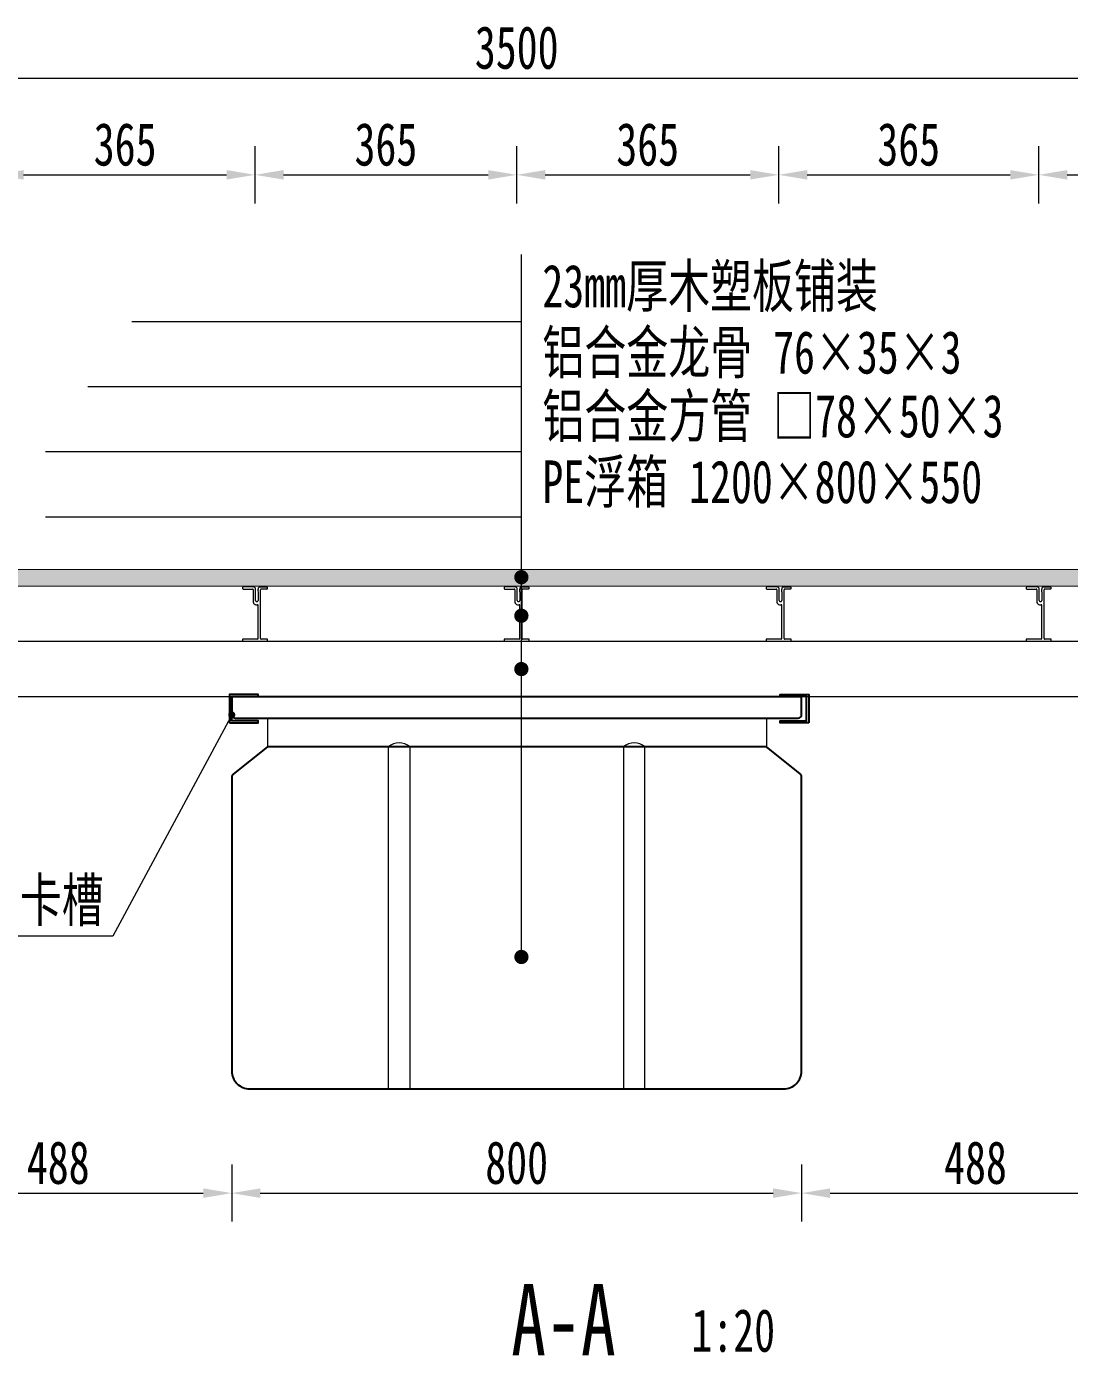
# Model space of a CAD drawing. Extents: x 36536 to 256213, y 18389 to 106449.
# Drawn here: x 247643 to 249107, y 82550 to 84414 of the extents above; entities that cross this region are included whole.
import ezdxf
from ezdxf import colors
from ezdxf.entities.mleader import LeaderData, LeaderLine
from ezdxf.math import Vec2, Vec3

# ---------------------------------------------------------------- set-up
doc = ezdxf.new("R2010")
doc.units = 0
doc.header["$LTSCALE"] = 1000
doc.header["$MEASUREMENT"] = 0
for name, color, linetype, lineweight in [('01-细实线', 3, 'Continuous', 18), ('02-标注', 3, 'Continuous', 18), ('07-文字', 7, 'Continuous', 0), ('结构', 52, 'Continuous', 18)]:
    doc.layers.add(name, color=color, linetype=linetype, lineweight=lineweight)
doc.layers.add('_TCH_MASK', color=7, linetype='Continuous')
doc.layers.add('中实线', color=1, linetype='Continuous')
doc.styles.add('3.0号字-阿文', font='', dxfattribs={"width": 0.72})
doc.styles.add('5.0号字-阿文', font='', dxfattribs={"width": 0.72})
doc.styles.get('3.0号字-阿文').set_extended_font_data('FangSong_GB2312')
doc.styles.get('5.0号字-阿文').set_extended_font_data('FangSong_GB2312')
doc.dimstyles.new('1：20阿文', dxfattribs={"dimtxt": 3, "dimasz": 2, "dimexe": 2, "dimexo": 0, "dimtad": 1, "dimdec": 0, "dimlfac": 20, "dimzin": 0, "dimdsep": 46, "dimtxsty": '3.0号字-阿文', "dimcen": 2, "dimclrd": 3, "dimclre": 3, "dimclrt": 3, "dimadec": 0, "dimazin": 0, "dimtfac": 1, "dimtdec": 0, "dimtmove": 1, "dimatfit": 3, "dimfxl": 2, "dimfxlon": 1, "dimtolj": 1, "dimtzin": 0, "dimlwd": 18, "dimlwe": 18, "dimarcsym": 0})

# ---------------------------------------------------------------- blocks, each defined once
blk = doc.blocks.new('*D695')
at = {"layer": '01-细实线', "color": 3, "linetype": 'Continuous', "lineweight": 18, "transparency": 16777216}
for p, q in [((248448.515, 82185.443), (248448.515, 82189.443)), ((248623.534, 82185.443), (248623.534, 82189.443)), ((248450.515, 82187.443), (248621.534, 82187.443))]:
    blk.add_line(p, q, dxfattribs=at)
at = {"layer": '01-细实线', "color": 3, "transparency": 16777216}
for points in [[(248450.515, 82187.776), (248450.515, 82187.109), (248448.515, 82187.443)], [(248621.534, 82187.776), (248621.534, 82187.109), (248623.534, 82187.443)]]:
    blk.add_solid(points, dxfattribs=at)
at = {"layer": 'Defpoints', "color": 0, "transparency": 16777216}
for p in [(248623.534, 82187.443), (248448.515, 82152.062), (248623.534, 82152.062)]:
    blk.add_point(p, dxfattribs=at)
at = {"layer": '01-细实线', "color": 3, "transparency": 16777216, "insert": (248536.025, 82189.568), "char_height": 3, "attachment_point": 5, "style": '3.0号字-阿文'}
blk.add_mtext('\\A1;3500', dxfattribs=at)
blk = doc.blocks.new('A$C4B927DFE')
at = {"color": 0, "lineweight": 5}
for p, q in [((-53.9, 64.4), (-53.9, 65.9)), ((-40.6, 66.9), (-40.6, 67.9)), ((-56.9, 44.1), (-54.6, 44.1))]:
    blk.add_line(p, q, dxfattribs=at)
at = {"color": 0, "lineweight": 0, "ltscale": 0.5}
blk.add_arc((-56.6, 48.1), 4.07, 190.1528, 265.2718, dxfattribs=at)
at = {"layer": '结构', "color": 0, "linetype": 'ByBlock', "lineweight": 0, "ltscale": 0.5}
for p, q in [((-75.6, 67.9), (-75.6, 66.9)), ((-60.4, 68.9), (-74.6, 68.9)), ((-74.6, 65.9), (-61.6, 65.9)), ((-60.6, 64.9), (-60.6, 47.4)), ((-57.8, 64.2), (-57.4, 64.4)), ((-57.4, 63.9), (-57.8, 64.2)), ((-57.8, 62.4), (-57.4, 62.6)), ((-57.4, 62.1), (-57.8, 62.4)), ((-57.8, 60.6), (-57.4, 60.8)), ((-57.4, 60.3), (-57.8, 60.6)), ((-57.8, 58.8), (-57.4, 59)), ((-57.4, 58.5), (-57.8, 58.8)), ((-57.8, 57), (-57.4, 57.2)), ((-57.4, 56.7), (-57.8, 57)), ((-57.4, 64.4), (-57.4, 65.9)), ((-57.4, 62.6), (-57.4, 63.9)), ((-57.4, 60.8), (-57.4, 62.1)), ((-57.4, 59), (-57.4, 60.3)), ((-57.4, 57.2), (-57.4, 58.5)), ((-57.4, 55.4), (-57.4, 56.7)), ((-53.5, 64.2), (-53.9, 64.4)), ((-53.9, 63.9), (-53.5, 64.2)), ((-53.9, 62.6), (-53.9, 63.9)), ((-53.5, 62.4), (-53.9, 62.6)), ((-53.9, 62.1), (-53.5, 62.4)), ((-53.9, 62.2), (-53.9, 61.9)), ((-53.9, 61.9), (-53.5, 61.7)), ((-53.5, 61.7), (-53.9, 61.4)), ((-53.9, 61.4), (-53.9, 60.1)), ((-53.9, 60.1), (-53.5, 59.9)), ((-53.5, 59.9), (-53.9, 59.6)), ((-53.9, 59.6), (-53.9, 58.3)), ((-53.9, 58.3), (-53.5, 58.1)), ((-53.5, 58.1), (-53.9, 57.8)), ((-53.9, 57.8), (-53.9, 56.5)), ((-53.9, 56.5), (-53.5, 56.3)), ((-53.5, 56.3), (-53.9, 56)), ((-53.9, 56), (-53.9, 54.7)), ((-50.9, 68.9), (-41.6, 68.9)), ((-50.6, -3.1), (-50.6, 64.9)), ((-41.6, 65.9), (-49.6, 65.9)), ((-57.8, 55.2), (-57.4, 55.4)), ((-57.4, 54.9), (-57.8, 55.2)), ((-57.8, 53.4), (-57.4, 53.6)), ((-57.4, 53.1), (-57.8, 53.4)), ((-57.8, 51.6), (-57.4, 51.8)), ((-57.4, 51.3), (-57.8, 51.6)), ((-57.4, 53.6), (-57.4, 54.9)), ((-57.4, 51.8), (-57.4, 53.1)), ((-57.4, 53.1), (-57.4, 53.1)), ((-57.4, 50.1), (-57.4, 51.3)), ((-53.9, 54.7), (-53.5, 54.5)), ((-53.5, 54.5), (-53.9, 54.2)), ((-53.9, 54.2), (-53.9, 52.9)), ((-53.9, 52.9), (-53.5, 52.7)), ((-53.5, 52.7), (-53.9, 52.4)), ((-53.9, 52.4), (-53.9, 51.1)), ((-53.9, 51.1), (-53.5, 50.9)), ((-53.5, 50.9), (-53.9, 50.6)), ((-53.9, 50.6), (-53.9, 50.1)), ((-53.6, -3.1), (-53.6, 43.1)), ((-75.6, -4.6), (-75.6, -6.6)), ((-54.6, -4.1), (-75.1, -4.1)), ((-75.1, -7.1), (-41.1, -7.1)), ((-41.1, -4.1), (-49.6, -4.1)), ((-40.6, -6.6), (-40.6, -4.6))]:
    blk.add_line(p, q, dxfattribs=at)
for centre, radius, start, end in [((-74.6, 67.9), 1, 90, 180), ((-74.6, 66.9), 1, 180, 270), ((-61.6, 64.9), 1, 0, 90), ((-60.4, 65.9), 3, 360, 90.0017), ((-50.9, 65.9), 3, 89.9983, 180), ((-49.6, 64.9), 1, 90, 180), ((-41.6, 67.9), 1, 0, 90), ((-41.6, 66.9), 1, 270, 360), ((-55.6, 50.1), 1.75, 180, 0), ((-54.6, 43.1), 1, 0, 90), ((-75.1, -4.6), 0.5, 90, 180), ((-75.1, -6.6), 0.5, 180, 270), ((-54.6, -3.1), 1, 270, 0), ((-49.6, -3.1), 1, 180, 270), ((-41.1, -4.6), 0.5, 0, 90), ((-41.1, -6.6), 0.5, 270, 0)]:
    blk.add_arc(centre, radius, start, end, dxfattribs=at)
blk = doc.blocks.new('本主梁龙骨')
at = {"layer": '_TCH_MASK', "color": 0, "rotation": 180}
blk.add_blockref('A$C4B927DFE', (-41.1, 20), dxfattribs=at)
blk = doc.blocks.new('050505')
at = {"color": 5}
for p, q in [((-2730450.6, 1053019.4), (-2730450.6, 1052979.4)), ((-2729749.9, 1053019.4), (-2729749.9, 1052979.4))]:
    blk.add_line(p, q, dxfattribs=at)
at = {"color": 5, "lineweight": -3}
for points in [[(-2730450.6, 1053019.4), (-2729750.6, 1053019.3), (-2729705.6, 1053019.4, 0.413651), (-2729700.6, 1053024.4), (-2729700.6, 1053049.4), (-2730500.6, 1053049.4), (-2730500.6, 1053024.4, 0.414214), (-2730495.6, 1053019.4)], [(-2729702.5, 1052941.5), (-2729749.9, 1052979.4), (-2730450.6, 1052979.4), (-2730498.7, 1052940.9, 0.227838), (-2730500.6, 1052937), (-2730500.6, 1052524.4, 0.414214), (-2730475.6, 1052499.4), (-2729725.6, 1052499.4, 0.414214), (-2729700.6, 1052524.4), (-2729700.6, 1052937.6, 0.227838)]]:
    blk.add_lwpolyline(points, format="xyb", close=True, dxfattribs=at)
at = {"color": 5}
for points in [[(-2730280.6, 1052979.4), (-2730250.6, 1052979.4), (-2730250.6, 1052499.4), (-2730280.6, 1052499.4)], [(-2729920.6, 1052979.4), (-2729950.6, 1052979.4), (-2729950.6, 1052499.4), (-2729920.6, 1052499.4)]]:
    blk.add_lwpolyline(points, close=True, dxfattribs=at)
for centre in [(-2730265.6, 1052962.1), (-2729935.6, 1052962.1)]:
    blk.add_arc(centre, 22.9, 49.0849, 130.9151, dxfattribs=at)
blk = doc.blocks.new('_Dot')
at = {"color": 0, "linetype": 'ByBlock', "lineweight": -2}
blk.add_line((-0.5, 0), (-1, 0), dxfattribs=at)
at = {"color": 0, "linetype": 'ByBlock', "const_width": 0.5}
blk.add_lwpolyline([(-0.25, 0, 1), (0.25, 0, 1)], format="xyb", close=True, dxfattribs=at)
blk = doc.blocks.new('*D697')
at = {"layer": '02-标注', "color": 3, "linetype": 'Continuous', "lineweight": 18, "transparency": 16777216}
for p, q in [((248491.664, 82111.212), (248491.664, 82107.212)), ((248516.024, 82111.212), (248516.024, 82107.212)), ((248493.664, 82109.212), (248514.024, 82109.212))]:
    blk.add_line(p, q, dxfattribs=at)
at = {"layer": '02-标注', "color": 3, "transparency": 16777216}
for points in [[(248493.664, 82109.545), (248493.664, 82108.878), (248491.664, 82109.212)], [(248514.024, 82109.545), (248514.024, 82108.878), (248516.024, 82109.212)]]:
    blk.add_solid(points, dxfattribs=at)
at = {"layer": 'Defpoints', "color": 0, "transparency": 16777216}
for p in [(248491.664, 82127.856), (248516.024, 82125.554), (248516.024, 82109.212)]:
    blk.add_point(p, dxfattribs=at)
at = {"layer": '02-标注', "color": 3, "transparency": 16777216, "insert": (248503.844, 82111.337), "char_height": 3, "attachment_point": 5, "style": '3.0号字-阿文'}
blk.add_mtext('\\A1;488', dxfattribs=at)
blk = doc.blocks.new('*D698')
at = {"layer": '02-标注', "color": 3, "linetype": 'Continuous', "lineweight": 18, "transparency": 16777216}
for p, q in [((248516.024, 82111.212), (248516.024, 82107.212)), ((248556.024, 82111.212), (248556.024, 82107.212)), ((248518.024, 82109.212), (248554.024, 82109.212))]:
    blk.add_line(p, q, dxfattribs=at)
at = {"layer": '02-标注', "color": 3, "transparency": 16777216}
for points in [[(248518.024, 82109.545), (248518.024, 82108.878), (248516.024, 82109.212)], [(248554.024, 82109.545), (248554.024, 82108.878), (248556.024, 82109.212)]]:
    blk.add_solid(points, dxfattribs=at)
at = {"layer": 'Defpoints', "color": 0, "transparency": 16777216}
for p in [(248516.024, 82125.554), (248556.024, 82123.708), (248556.024, 82109.212)]:
    blk.add_point(p, dxfattribs=at)
at = {"layer": '02-标注', "color": 3, "transparency": 16777216, "insert": (248536.024, 82111.337), "char_height": 3, "attachment_point": 5, "style": '3.0号字-阿文'}
blk.add_mtext('\\A1;800', dxfattribs=at)
blk = doc.blocks.new('*D699')
at = {"layer": '02-标注', "color": 3, "linetype": 'Continuous', "lineweight": 18, "transparency": 16777216}
for p, q in [((248556.024, 82111.212), (248556.024, 82107.212)), ((248580.434, 82111.212), (248580.434, 82107.212)), ((248558.024, 82109.212), (248578.434, 82109.212))]:
    blk.add_line(p, q, dxfattribs=at)
at = {"layer": '02-标注', "color": 3, "transparency": 16777216}
for points in [[(248558.024, 82109.545), (248558.024, 82108.878), (248556.024, 82109.212)], [(248578.434, 82109.545), (248578.434, 82108.878), (248580.434, 82109.212)]]:
    blk.add_solid(points, dxfattribs=at)
at = {"layer": 'Defpoints', "color": 0, "transparency": 16777216}
for p in [(248580.434, 82125.554), (248556.024, 82123.708), (248580.434, 82109.212)]:
    blk.add_point(p, dxfattribs=at)
at = {"layer": '02-标注', "color": 3, "transparency": 16777216, "insert": (248568.229, 82111.337), "char_height": 3, "attachment_point": 5, "style": '3.0号字-阿文'}
blk.add_mtext('\\A1;488', dxfattribs=at)
blk = doc.blocks.new('*D705')
at = {"layer": '02-标注', "color": 3, "linetype": 'Continuous', "lineweight": 18, "transparency": 16777216}
for p, q in [((248499.414, 82178.654), (248499.414, 82182.654)), ((248517.664, 82178.654), (248517.664, 82182.654)), ((248501.414, 82180.654), (248515.664, 82180.654))]:
    blk.add_line(p, q, dxfattribs=at)
at = {"layer": '02-标注', "color": 3, "transparency": 16777216}
for points in [[(248501.414, 82180.988), (248501.414, 82180.321), (248499.414, 82180.654)], [(248515.664, 82180.988), (248515.664, 82180.321), (248517.664, 82180.654)]]:
    blk.add_solid(points, dxfattribs=at)
at = {"layer": 'Defpoints', "color": 0, "transparency": 16777216}
for p in [(248517.664, 82180.654), (248499.414, 82147.928), (248517.664, 82147.928)]:
    blk.add_point(p, dxfattribs=at)
at = {"layer": '02-标注', "color": 3, "transparency": 16777216, "insert": (248508.539, 82182.779), "char_height": 3, "attachment_point": 5, "style": '3.0号字-阿文'}
blk.add_mtext('\\A1;365', dxfattribs=at)
blk = doc.blocks.new('*D706')
at = {"layer": '02-标注', "color": 3, "linetype": 'Continuous', "lineweight": 18, "transparency": 16777216}
for p, q in [((248517.664, 82178.654), (248517.664, 82182.654)), ((248536.024, 82178.654), (248536.024, 82182.654)), ((248519.664, 82180.654), (248534.024, 82180.654))]:
    blk.add_line(p, q, dxfattribs=at)
at = {"layer": '02-标注', "color": 3, "transparency": 16777216}
for points in [[(248519.664, 82180.988), (248519.664, 82180.321), (248517.664, 82180.654)], [(248534.024, 82180.988), (248534.024, 82180.321), (248536.024, 82180.654)]]:
    blk.add_solid(points, dxfattribs=at)
at = {"layer": 'Defpoints', "color": 0, "transparency": 16777216}
for p in [(248536.024, 82180.654), (248517.664, 82147.928), (248536.024, 82147.928)]:
    blk.add_point(p, dxfattribs=at)
at = {"layer": '02-标注', "color": 3, "transparency": 16777216, "insert": (248526.844, 82182.779), "char_height": 3, "attachment_point": 5, "style": '3.0号字-阿文'}
blk.add_mtext('\\A1;365', dxfattribs=at)
blk = doc.blocks.new('*D707')
at = {"layer": '02-标注', "color": 3, "linetype": 'Continuous', "lineweight": 18, "transparency": 16777216}
for p, q in [((248536.024, 82178.654), (248536.024, 82182.654)), ((248554.414, 82178.654), (248554.414, 82182.654)), ((248538.024, 82180.654), (248552.414, 82180.654))]:
    blk.add_line(p, q, dxfattribs=at)
at = {"layer": '02-标注', "color": 3, "transparency": 16777216}
for points in [[(248538.024, 82180.988), (248538.024, 82180.321), (248536.024, 82180.654)], [(248552.414, 82180.988), (248552.414, 82180.321), (248554.414, 82180.654)]]:
    blk.add_solid(points, dxfattribs=at)
at = {"layer": 'Defpoints', "color": 0, "transparency": 16777216}
for p in [(248554.414, 82180.654), (248536.024, 82147.928), (248554.414, 82147.928)]:
    blk.add_point(p, dxfattribs=at)
at = {"layer": '02-标注', "color": 3, "transparency": 16777216, "insert": (248545.219, 82182.779), "char_height": 3, "attachment_point": 5, "style": '3.0号字-阿文'}
blk.add_mtext('\\A1;365', dxfattribs=at)
blk = doc.blocks.new('*D708')
at = {"layer": '02-标注', "color": 3, "linetype": 'Continuous', "lineweight": 18, "transparency": 16777216}
for p, q in [((248554.414, 82178.654), (248554.414, 82182.654)), ((248572.664, 82178.654), (248572.664, 82182.654)), ((248556.414, 82180.654), (248570.664, 82180.654))]:
    blk.add_line(p, q, dxfattribs=at)
at = {"layer": '02-标注', "color": 3, "transparency": 16777216}
for points in [[(248556.414, 82180.988), (248556.414, 82180.321), (248554.414, 82180.654)], [(248570.664, 82180.988), (248570.664, 82180.321), (248572.664, 82180.654)]]:
    blk.add_solid(points, dxfattribs=at)
at = {"layer": 'Defpoints', "color": 0, "transparency": 16777216}
for p in [(248572.664, 82180.654), (248554.414, 82147.928), (248572.664, 82147.928)]:
    blk.add_point(p, dxfattribs=at)
at = {"layer": '02-标注', "color": 3, "transparency": 16777216, "insert": (248563.539, 82182.779), "char_height": 3, "attachment_point": 5, "style": '3.0号字-阿文'}
blk.add_mtext('\\A1;365', dxfattribs=at)
blk = doc.blocks.new('*D709')
at = {"layer": '02-标注', "color": 3, "linetype": 'Continuous', "lineweight": 18, "transparency": 16777216}
for p, q in [((248572.664, 82178.654), (248572.664, 82182.654)), ((248590.914, 82178.654), (248590.914, 82182.654)), ((248574.664, 82180.654), (248588.914, 82180.654))]:
    blk.add_line(p, q, dxfattribs=at)
at = {"layer": '02-标注', "color": 3, "transparency": 16777216}
for points in [[(248574.664, 82180.988), (248574.664, 82180.321), (248572.664, 82180.654)], [(248588.914, 82180.988), (248588.914, 82180.321), (248590.914, 82180.654)]]:
    blk.add_solid(points, dxfattribs=at)
at = {"layer": 'Defpoints', "color": 0, "transparency": 16777216}
for p in [(248590.914, 82180.654), (248572.664, 82147.928), (248590.914, 82147.928)]:
    blk.add_point(p, dxfattribs=at)
at = {"layer": '02-标注', "color": 3, "transparency": 16777216, "insert": (248581.789, 82182.779), "char_height": 3, "attachment_point": 5, "style": '3.0号字-阿文'}
blk.add_mtext('\\A1;365', dxfattribs=at)
blk = doc.blocks.new('hajshfjsf')
at = {"layer": '01-细实线'}
h = blk.add_hatch(dxfattribs=at)
h.set_pattern_fill('AR-HBONE', color=24, scale=0.0075)
h.set_pattern_definition([(45, (252192.1856, 82396.5455), (0, 1.07763073), [2.286, -0.762]), (135, (252192.7244, 82397.0843), (1e-16, 1.07763073), [2.286, -0.762])])
h.paths.add_polyline_path([(248611.784, 82152.952), (248460.264, 82152.965), (248460.264, 82151.815), (248611.784, 82151.802)])
at = {"layer": '01-细实线', "color": 97}
blk.add_lwpolyline([(248611.784, 82152.952), (248460.264, 82152.965), (248460.264, 82151.815), (248611.784, 82151.802)], close=True, dxfattribs=at)
at = {"layer": '01-细实线', "lineweight": -3}
for points in [[(248515.874, 82142.206), (248517.874, 82142.206), (248517.874, 82142.356), (248516.024, 82142.356), (248516.024, 82144.056), (248517.874, 82144.056), (248517.874, 82144.206), (248515.874, 82144.206)], [(248556.524, 82142.206), (248554.524, 82142.206), (248554.524, 82142.356), (248556.374, 82142.356), (248556.374, 82144.056), (248554.524, 82144.056), (248554.524, 82144.206), (248556.524, 82144.206)]]:
    blk.add_lwpolyline(points, close=True, dxfattribs=at)
at = {"layer": '02-标注', "flags": 128}
blk.add_lwpolyline([(248536.354, 82125.779), (248536.354, 82175.059)], dxfattribs=at)
at = {"layer": '中实线', "lineweight": 9}
for p, q in [((248453.914, 82147.928), (248618.134, 82147.928)), ((248618.134, 82144.028), (248453.914, 82144.028))]:
    blk.add_line(p, q, dxfattribs=at)
at = {"color": 4, "lineweight": -3, "xscale": 0.05019685020670295, "yscale": 0.05019685020670295, "zscale": 0.05019685020670295, "rotation": 180}
for p in [(248518.517, 82149.287), (248536.877, 82149.287), (248555.267, 82149.287), (248573.517, 82149.287)]:
    blk.add_blockref('本主梁龙骨', p, dxfattribs=at)
at = {"layer": '01-细实线', "xscale": 0.05000000004656613, "yscale": 0.05000000004656613, "zscale": 0.05000000004656613}
blk.add_blockref('050505', (385041.054, 29491.558), dxfattribs=at)
at = {"layer": '07-文字', "width": 0.72}
for s, height, style, p in [('A-A', 5, '5.0号字-阿文', (248535.635, 82097.825)), ('1:20', 3, '3.0号字-阿文', (248548.285, 82098.085))]:
    blk.add_text(s, height=height, dxfattribs=dict(at, style=style)).set_placement(p)
at = {"layer": '01-细实线', "color": 6}
dim = blk.add_linear_dim(base=(248623.534, 82187.443), p1=(248448.515, 82152.062), p2=(248623.534, 82152.062), dimstyle='1：20阿文', dxfattribs=at)
dim.commit()
dim.dimension.update_dxf_attribs({"geometry": '*D695', "text_midpoint": (248536.025, 82189.568)})
at = {"layer": '02-标注'}
for base, p1, p2, picture, middle in [((248517.664, 82180.654), (248499.414, 82147.928), (248517.664, 82147.928), '*D705', (248508.539, 82182.779)), ((248572.664, 82180.654), (248554.414, 82147.928), (248572.664, 82147.928), '*D708', (248563.539, 82182.779)), ((248590.914, 82180.654), (248572.664, 82147.928), (248590.914, 82147.928), '*D709', (248581.789, 82182.779))]:
    dim = blk.add_linear_dim(base=base, p1=p1, p2=p2, dimstyle='1：20阿文', override={"dimtmove": 2}, dxfattribs=at)
    dim.commit()
    dim.dimension.update_dxf_attribs({"geometry": picture, "text_midpoint": middle})
for base, p1, p2, picture, middle in [((248536.024, 82180.654), (248517.664, 82147.928), (248536.024, 82147.928), '*D706', (248526.844, 82182.779)), ((248554.414, 82180.654), (248536.024, 82147.928), (248554.414, 82147.928), '*D707', (248545.219, 82182.779))]:
    dim = blk.add_linear_dim(base=base, p1=p1, p2=p2, text='365', dimstyle='1：20阿文', override={"dimtmove": 2}, dxfattribs=at)
    dim.commit()
    dim.dimension.update_dxf_attribs({"geometry": picture, "text_midpoint": middle})
dim = blk.add_linear_dim(base=(248516.024, 82109.212), p1=(248491.664, 82127.856), p2=(248516.024, 82125.554), text='488', dimstyle='1：20阿文', dxfattribs=at)
dim.commit()
dim.dimension.update_dxf_attribs({"geometry": '*D697', "text_midpoint": (248503.844, 82111.337)})
for base, p1, p2, picture, middle in [((248556.024, 82109.212), (248516.024, 82125.554), (248556.024, 82123.708), '*D698', (248536.024, 82111.337)), ((248580.434, 82109.212), (248556.024, 82123.708), (248580.434, 82125.554), '*D699', (248568.229, 82111.337))]:
    dim = blk.add_linear_dim(base=base, p1=p1, p2=p2, dimstyle='1：20阿文', dxfattribs=at)
    dim.commit()
    dim.dimension.update_dxf_attribs({"geometry": picture, "text_midpoint": middle})
at = {"layer": '01-细实线'}
ml = blk.add_multileader_mtext('Standard', dxfattribs=at)
ml.set_content('铝合金浮箱卡槽', color=4, style='3.0号字-阿文')
ml.set_leader_properties(color=256, linetype='Continuous', lineweight=18)
ml.set_arrow_properties(name='DOT')
ml.build(insert=Vec2(0, 0))
ml.multileader.update_dxf_attribs({"has_dogleg": 0, "text_left_attachment_type": 5, "text_right_attachment_type": 5, "dogleg_length": 0.36, "arrow_head_size": 0.5})
ctx = ml.context
ctx.base_point, ctx.char_height, ctx.arrow_head_size, ctx.landing_gap_size, ctx.plane_origin = Vec3(248486.414, 82127.24), 3, 0.5, 0, Vec3(248485.297, 82117.977)
ctx.left_attachment, ctx.right_attachment = 5, 5
notes = []
notes.append((ctx, [(1, (1, 1, 0), (248508.026, 82127.24), (-1, 0), 0.36, [(0, [(248516.024, 82142.768)], 0, [])])]))
ctx.mtext.insert, ctx.mtext.flow_direction = Vec3(248486.414, 82131.278), 5
at = {"layer": '02-标注'}
ml = blk.add_multileader_mtext('Standard', dxfattribs=at)
ml.set_content(' 23mm厚木塑板铺装', color=4, style='3.0号字-阿文')
ml.set_leader_properties(color=256, linetype='Continuous', lineweight=18)
ml.set_arrow_properties(name='DOT')
ml.build(insert=Vec2(0, 0))
ml.multileader.update_dxf_attribs({"has_dogleg": 0, "text_left_attachment_type": 5, "text_right_attachment_type": 5, "dogleg_length": 5, "arrow_head_size": 1})
ctx = ml.context
ctx.base_point, ctx.char_height, ctx.arrow_head_size, ctx.landing_gap_size, ctx.plane_origin = Vec3(248536.354, 82170.351), 3, 1, 0, Vec3(248536.354, 82162.104)
ctx.left_attachment, ctx.right_attachment = 5, 5
notes.append((ctx, [(0, (1, 1, 0), (248531.354, 82170.351), (1, 0), 5, [(0, [(248536.354, 82125.779)], 0, [])])]))
ctx.mtext.insert, ctx.mtext.flow_direction = Vec3(248536.354, 82174.357), 5
ml = blk.add_multileader_mtext('Standard', dxfattribs=at)
ml.set_content(' 铝合金龙骨 76×35×3', color=4, style='3.0号字-阿文')
ml.set_leader_properties(color=256, linetype='Continuous', lineweight=18)
ml.set_arrow_properties(name='DOT')
ml.build(insert=Vec2(0, 0))
ml.multileader.update_dxf_attribs({"has_dogleg": 0, "text_left_attachment_type": 5, "text_right_attachment_type": 5, "dogleg_length": 5, "arrow_head_size": 1})
ctx = ml.context
ctx.base_point, ctx.char_height, ctx.arrow_head_size, ctx.landing_gap_size, ctx.plane_origin = Vec3(248536.354, 82165.783), 3, 1, 0, Vec3(248536.354, 82157.535)
ctx.left_attachment, ctx.right_attachment = 5, 5
notes.append((ctx, [(0, (1, 1, 0), (248531.354, 82165.783), (1, 0), 5, [(0, [(248536.354, 82145.979)], 0, [])])]))
ctx.mtext.insert, ctx.mtext.flow_direction = Vec3(248536.354, 82169.707), 5
ml = blk.add_multileader_mtext('Standard', dxfattribs=at)
ml.set_content(' 铝合金方管 □78×50×3', color=4, style='3.0号字-阿文')
ml.set_leader_properties(color=256, linetype='Continuous', lineweight=18)
ml.set_arrow_properties(name='DOT')
ml.build(insert=Vec2(0, 0))
ml.multileader.update_dxf_attribs({"has_dogleg": 0, "text_left_attachment_type": 5, "text_right_attachment_type": 5, "dogleg_length": 5, "arrow_head_size": 1})
ctx = ml.context
ctx.base_point, ctx.char_height, ctx.arrow_head_size, ctx.landing_gap_size, ctx.plane_origin = Vec3(248536.354, 82161.214), 3, 1, 0, Vec3(248536.354, 82152.966)
ctx.left_attachment, ctx.right_attachment = 5, 5
notes.append((ctx, [(0, (1, 1, 0), (248531.354, 82161.214), (1, 0), 5, [(0, [(248536.354, 82149.721)], 0, [])])]))
ctx.mtext.insert, ctx.mtext.flow_direction = Vec3(248536.354, 82165.236), 5
ml = blk.add_multileader_mtext('Standard', dxfattribs=at)
ml.set_content(' PE浮箱 1200×800×550', color=4, style='3.0号字-阿文')
ml.set_leader_properties(color=256, linetype='Continuous', lineweight=18)
ml.set_arrow_properties(name='DOT')
ml.build(insert=Vec2(0, 0))
ml.multileader.update_dxf_attribs({"has_dogleg": 0, "text_left_attachment_type": 5, "text_right_attachment_type": 5, "dogleg_length": 5, "arrow_head_size": 1})
ctx = ml.context
ctx.base_point, ctx.char_height, ctx.arrow_head_size, ctx.landing_gap_size, ctx.plane_origin = Vec3(248536.354, 82156.646), 3, 1, 0, Vec3(248536.354, 82148.398)
ctx.left_attachment, ctx.right_attachment = 5, 5
notes.append((ctx, [(0, (1, 1, 0), (248531.354, 82156.646), (1, 0), 5, [(0, [(248536.354, 82152.425)], 0, [])])]))
ctx.mtext.insert, ctx.mtext.flow_direction = Vec3(248536.354, 82160.619), 5
for ctx, leaders in notes:
    for number, flags, end, landing, length, lines in leaders:
        leader = LeaderData()
        leader.index, (leader.has_last_leader_line, leader.has_dogleg_vector, leader.attachment_direction) = number, flags
        leader.last_leader_point, leader.dogleg_vector, leader.dogleg_length = Vec3(end), Vec3(landing), length
        for number, points, colour, breaks in lines:
            line = LeaderLine()
            line.index, line.vertices, line.color, line.breaks = number, Vec3.list(points), colors.encode_raw_color(colour), breaks
            leader.lines.append(line)
        ctx.leaders.append(leader)

msp = doc.modelspace()

# ---------------------------------------------------------------- block references
at = {"xscale": 20, "yscale": 20, "zscale": 20}
msp.add_blockref('hajshfjsf', (-4722389.49, -1559406.988), dxfattribs=at)

doc.saveas('drawing.dxf')
